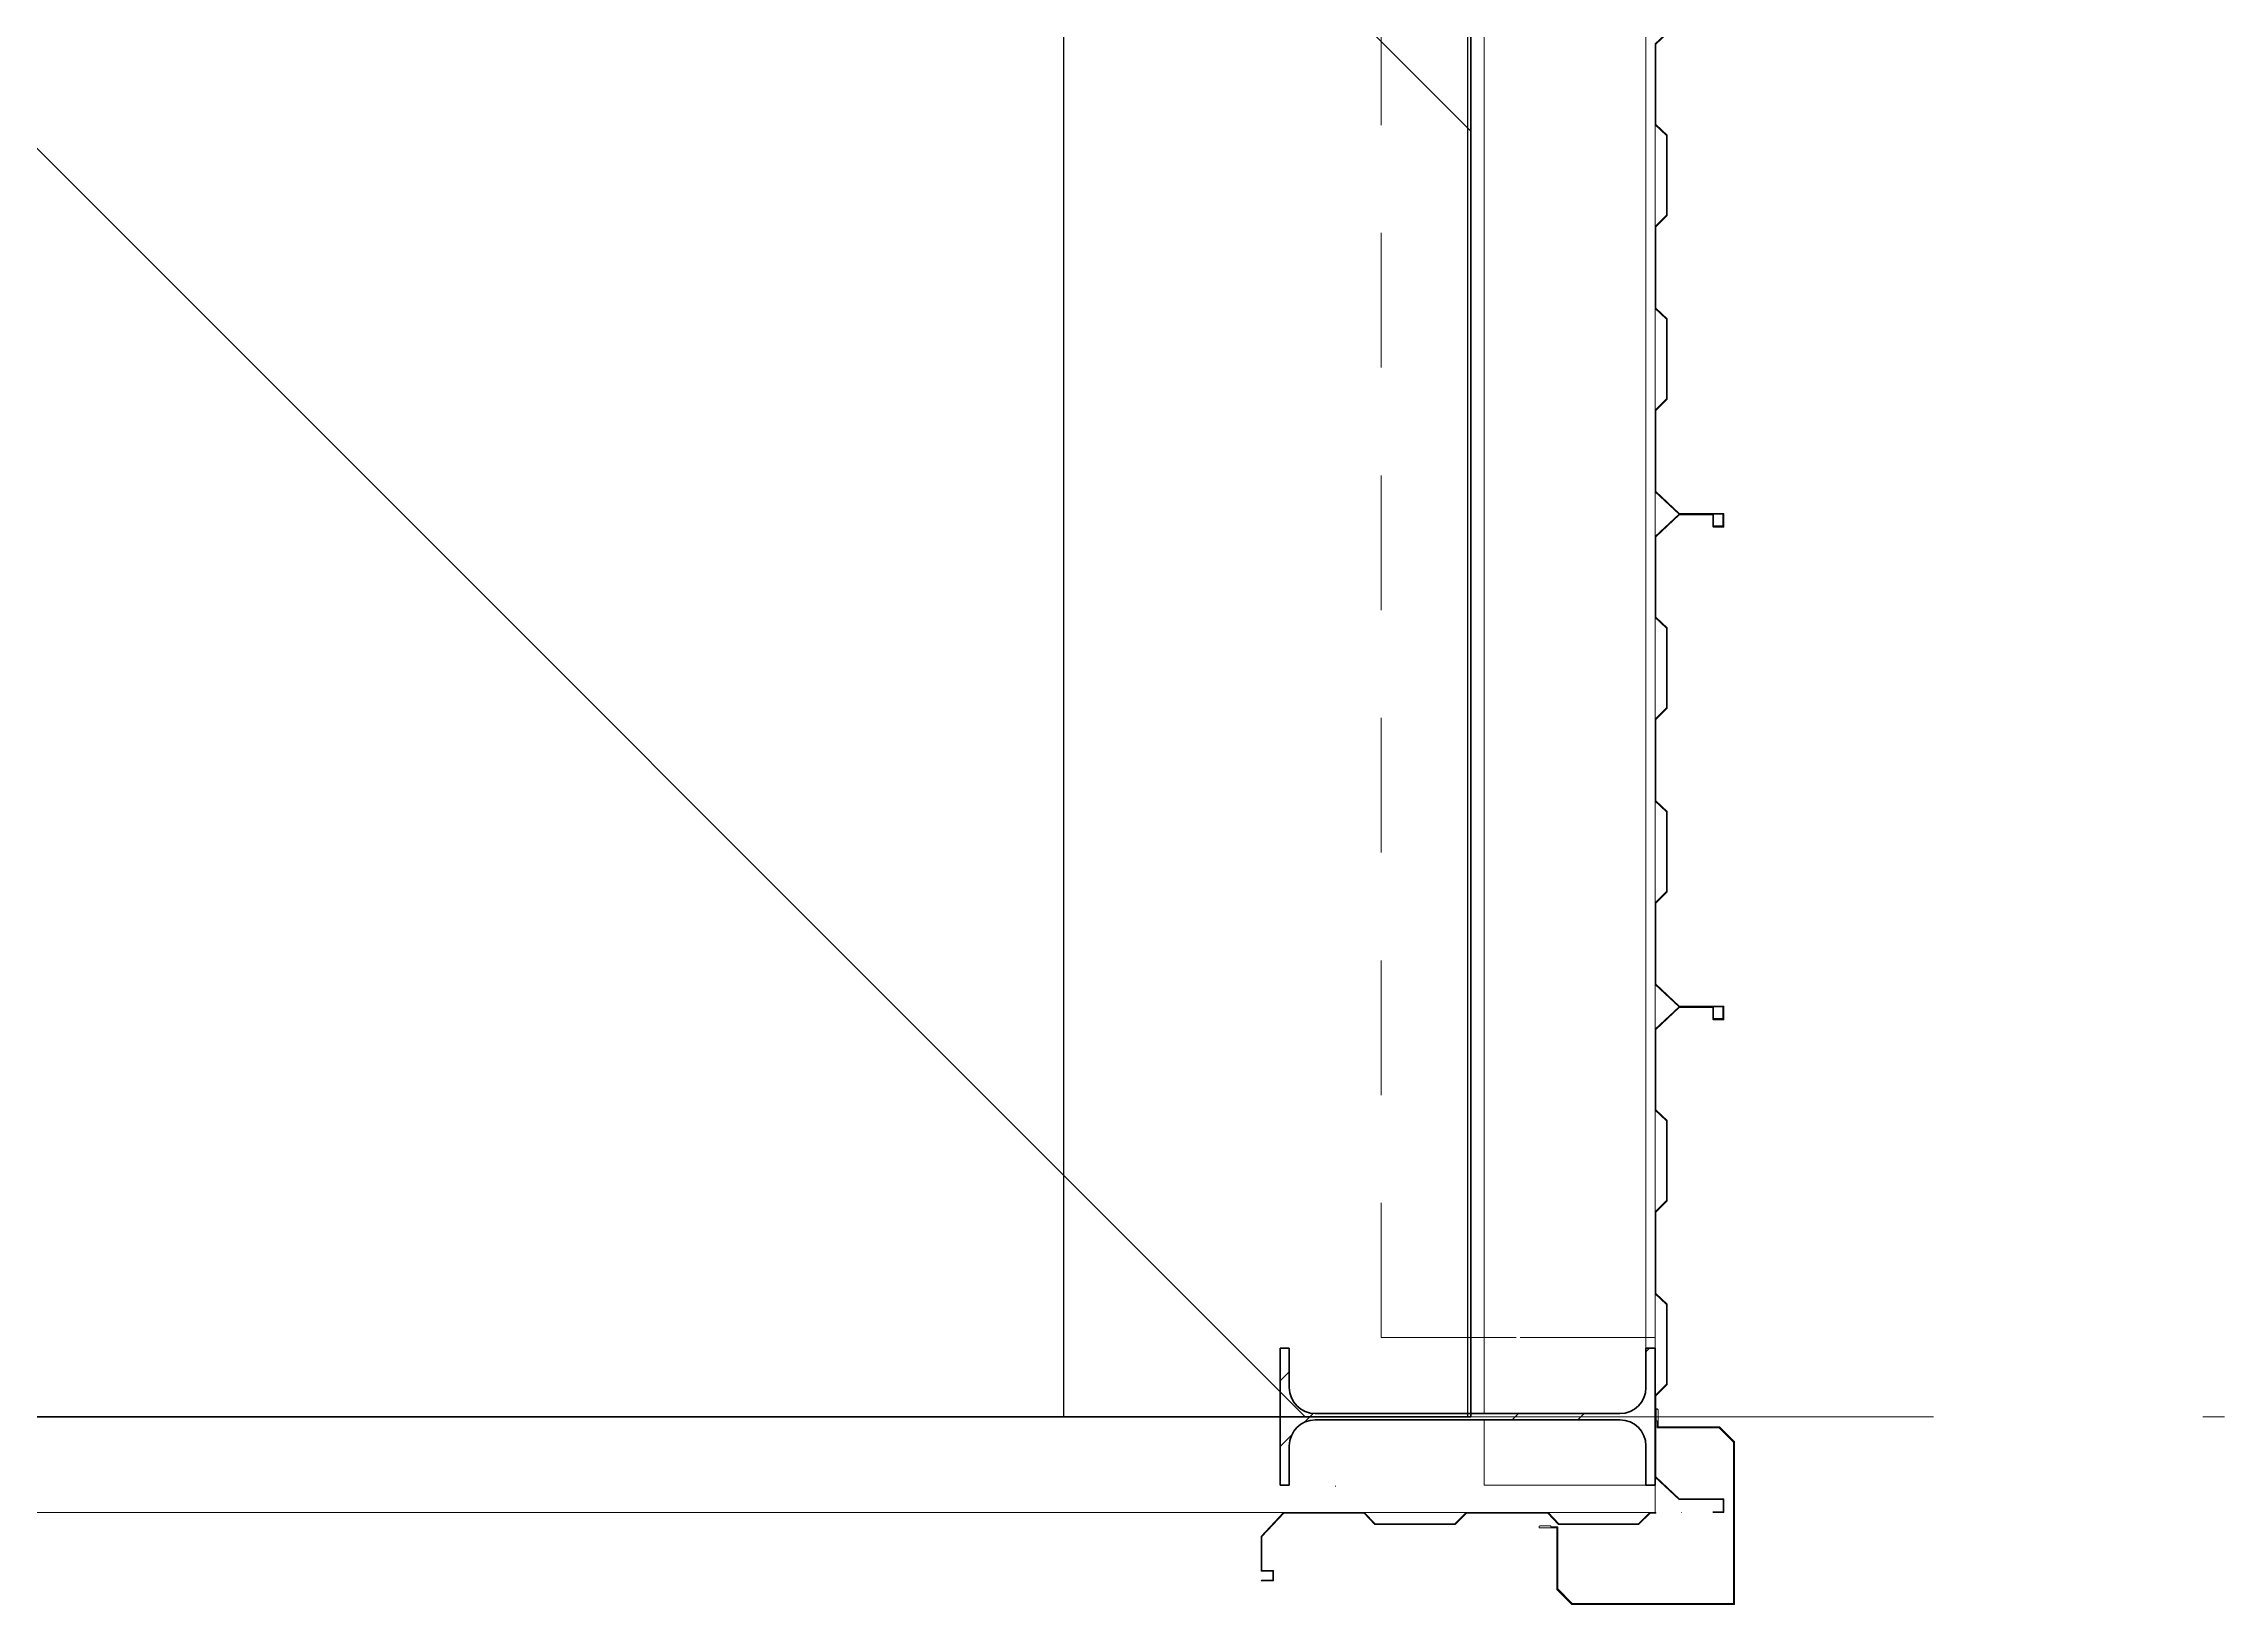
# Model space of a CAD drawing. Header units: metres. Extents: x 1.9 to 30.6, y -0.8 to 18.8.
# Drawn here: x 25.771 to 27.795, y -0.174 to 1.274 of the extents above; entities that cross this region are included whole.
import ezdxf

# ---------------------------------------------------------------- set-up
doc = ezdxf.new("R2010")
doc.units = ezdxf.units.M
doc.linetypes.add('Dash dot', pattern=[1.05, 0.5, -0.25, 0.05, -0.25])
doc.linetypes.add('Hidden', pattern=[0.2, 0.125, -0.075])
for name, color, linetype, lineweight in [('1', 7, 'Continuous', 18), ('A LARGUEROS', 7, 'Continuous', 9), ('A-EJES', 7, 'Continuous', 18), ('A-MURO', 7, 'Continuous', 25), ('A-PISO', 7, 'Continuous', 18), ('G-IMPT', 7, 'Continuous', 18), ('GMI-COLUMNAS', 7, 'Continuous', 18)]:
    doc.layers.add(name, color=color, linetype=linetype, lineweight=lineweight)
doc.layers.add('ATR-ACHURADO', color=9, linetype='Continuous')
doc.layers.add('ATR-AREAS', color=1, linetype='Continuous')
doc.styles.add('Arial', font='arial.ttf', dxfattribs={"height": 2e-05})

# ---------------------------------------------------------------- blocks, each defined once
blk = doc.blocks.new('IR - W14X22-V6-N_P_T_')
at = {"layer": 'GMI-COLUMNAS'}
h = blk.add_hatch(dxfattribs=at)
h.set_pattern_fill('FP_6', color=256, style=0, pattern_type=2)
h.set_pattern_definition([(315, (0, 10.077), (0.1257236, 0.1257236), []), (315, (0.1905, 10.077), (0.1257236, 0.1257236), [])])
h.paths.add_polyline_path([(-0.0635, -0.1655), (-0.0635, -0.174), (0.0635, -0.174), (0.0635, -0.1655), (0.027, -0.1655), (0.015, -0.1623), (0.0061, -0.1534), (0.0029, -0.1414), (0.0029, 0.1414), (0.0061, 0.1534), (0.015, 0.1623), (0.027, 0.1655), (0.0635, 0.1655), (0.0635, 0.174), (-0.0635, 0.174), (-0.0635, 0.1655), (-0.027, 0.1655), (-0.015, 0.1623), (-0.0061, 0.1534), (-0.0029, 0.1414), (-0.0029, -0.1414), (-0.0061, -0.1534), (-0.015, -0.1623), (-0.027, -0.1655)])
at = {"layer": 'GMI-COLUMNAS', "lineweight": 35}
for p, q in [((0.0635, 0.174), (-0.0635, 0.174)), ((-0.0635, 0.174), (-0.0635, 0.1655)), ((-0.0635, 0.1655), (-0.027, 0.1655)), ((0.027, 0.1655), (0.0635, 0.1655)), ((0.0635, 0.1655), (0.0635, 0.174)), ((-0.0029, 0.1414), (-0.0029, -0.1414)), ((0.0029, -0.1414), (0.0029, 0.1414)), ((-0.027, -0.1655), (-0.0635, -0.1655)), ((-0.0635, -0.1655), (-0.0635, -0.174)), ((-0.0635, -0.174), (0.0635, -0.174)), ((0.0635, -0.1655), (0.027, -0.1655)), ((0.0635, -0.174), (0.0635, -0.1655))]:
    blk.add_line(p, q, dxfattribs=at)
for centre, start, end in [((-0.027, 0.1414), 0, 90), ((0.027, 0.1414), 90, 180), ((-0.027, -0.1414), 270, 0), ((0.027, -0.1414), 180, 270)]:
    blk.add_arc(centre, 0.0241, start, end, dxfattribs=at)
blk = doc.blocks.new('ESQUINERO_EXTERIOR_90__CAL24_MUROS_GMI_P026CHP001 - ESQUINERO EXTERIOR 90_-V19-N_P_T_')
at = {"layer": '1', "lineweight": 5}
for centre, start, end in [((-0.0091, 0.1177), 26.5254, 166.0478), ((-0.0091, 0.1177), 26.5254, 166.0478), ((-0.1177, 0.0091), 103.9522, 243.4746), ((-0.1177, 0.0091), 103.9522, 243.4746)]:
    blk.add_arc(centre, 0.00095, start, end, dxfattribs=at)
blk = doc.blocks.new('ESQUINERO_EXTERIOR_90__CAL24_MUROS_GMI_P026CHP001 - ESQUINERO EXTERIOR 90_-V2-N_P_T_')
at = {"layer": '1', "lineweight": 5}
for p, q in [((-0.01, 0.1177), (-0.01, 0.1077)), ((-0.01, 0.1077), (-0.0091, 0.1077)), ((-0.0091, 0.1077), (-0.0091, 0.1012)), ((-0.0091, 0.1012), (0.0484, 0.1012)), ((-0.0082, 0.1021), (-0.0082, 0.1181)), ((0.0488, 0.1021), (-0.0082, 0.1021)), ((0.0484, 0.1012), (0.0619, 0.0878)), ((0.0628, 0.0881), (0.0488, 0.1021)), ((0.0619, 0.0878), (0.0619, -0.0619)), ((0.0628, -0.0628), (0.0628, 0.0881)), ((-0.1181, 0.0082), (-0.1021, 0.0082)), ((-0.1077, 0.01), (-0.1177, 0.01)), ((-0.1077, 0.0091), (-0.1077, 0.01)), ((-0.1012, 0.0091), (-0.1077, 0.0091)), ((-0.1021, 0.0082), (-0.1021, -0.0488)), ((-0.1012, -0.0484), (-0.1012, 0.0091)), ((-0.1021, -0.0488), (-0.0881, -0.0628)), ((-0.0878, -0.0619), (-0.1012, -0.0484)), ((-0.0881, -0.0628), (0.0628, -0.0628)), ((0.0619, -0.0619), (-0.0878, -0.0619))]:
    blk.add_line(p, q, dxfattribs=at)
for centre, start, end in [((-0.0091, 0.1177), 26.5254, 180), ((-0.1177, 0.0091), 90, 243.4746)]:
    blk.add_arc(centre, 0.00095, start, end, dxfattribs=at)
blk = doc.blocks.new('MontenC-Calibre14-GMI 1 - MONTEN _C_ 10_ CAL14 CON CLIPS A COLUMNA-1581828-N_P_T_')
at = {"layer": 'A LARGUEROS', "linetype": 'Hidden', "lineweight": 5}
for p, q in [((2.7918, 0.127), (2.8669, 0.127)), ((2.8669, 0.127), (2.7918, 0.127)), ((2.8669, 0.127), (2.9614, 0.127)), ((2.9614, 0.127), (2.8669, 0.127)), ((2.9614, 0.127), (3.0373, 0.127)), ((3.0373, 0.127), (2.9614, 0.127)), ((3.0373, 0.127), (3.1318, 0.127)), ((3.1318, 0.127), (3.0373, 0.127)), ((3.1318, 0.127), (3.2075, 0.127)), ((3.2075, 0.127), (3.1318, 0.127)), ((3.2075, 0.127), (3.249, 0.127)), ((3.249, 0.127), (3.2075, 0.127)), ((3.249, 0.127), (3.3241, 0.127)), ((3.3241, 0.127), (3.249, 0.127)), ((3.3241, 0.127), (3.4186, 0.127)), ((3.4186, 0.127), (3.3241, 0.127)), ((3.4186, 0.127), (3.4945, 0.127)), ((3.4945, 0.127), (3.4186, 0.127)), ((3.4945, 0.127), (3.589, 0.127)), ((3.589, 0.127), (3.4945, 0.127)), ((3.589, 0.127), (3.6647, 0.127)), ((3.6647, 0.127), (3.589, 0.127)), ((3.6647, 0.127), (3.7062, 0.127)), ((3.7062, 0.127), (3.6647, 0.127)), ((3.7062, 0.127), (3.7813, 0.127)), ((3.7813, 0.127), (3.7062, 0.127)), ((3.7813, 0.127), (3.8758, 0.127)), ((3.8758, 0.127), (3.7813, 0.127)), ((3.8758, 0.127), (3.9517, 0.127)), ((3.9517, 0.127), (3.8758, 0.127)), ((3.9517, 0.127), (3.9923, 0.127)), ((3.9923, 0.127), (3.9517, 0.127)), ((3.9923, 0.127), (3.9923, -0.127)), ((3.9923, -0.127), (3.9923, 0.127)), ((3.9923, -0.127), (-3.8607, -0.127)), ((3.9923, -0.127), (-3.8607, -0.127))]:
    blk.add_line(p, q, dxfattribs=at)
blk = doc.blocks.new('MontenC-Calibre14-GMI 1 - MONTEN _C_ 10_ CAL14 CON CLIPS A COLUMNA-V21-N_P_T_')
at = {"layer": 'A LARGUEROS', "linetype": 'Hidden', "lineweight": 5}
for p, q in [((2.7918, 0.127), (2.8669, 0.127)), ((2.8669, 0.127), (2.7918, 0.127)), ((2.8669, 0.127), (2.9614, 0.127)), ((2.9614, 0.127), (2.8669, 0.127)), ((2.9614, 0.127), (3.0373, 0.127)), ((3.0373, 0.127), (2.9614, 0.127)), ((3.0373, 0.127), (3.1318, 0.127)), ((3.1318, 0.127), (3.0373, 0.127)), ((3.1318, 0.127), (3.2075, 0.127)), ((3.2075, 0.127), (3.1318, 0.127)), ((3.2075, 0.127), (3.249, 0.127)), ((3.249, 0.127), (3.2075, 0.127)), ((3.249, 0.127), (3.3241, 0.127)), ((3.3241, 0.127), (3.249, 0.127)), ((3.3241, 0.127), (3.4186, 0.127)), ((3.4186, 0.127), (3.3241, 0.127)), ((3.4186, 0.127), (3.4945, 0.127)), ((3.4945, 0.127), (3.4186, 0.127)), ((3.4945, 0.127), (3.589, 0.127)), ((3.589, 0.127), (3.4945, 0.127)), ((3.589, 0.127), (3.6647, 0.127)), ((3.6647, 0.127), (3.589, 0.127)), ((3.6647, 0.127), (3.7062, 0.127)), ((3.7062, 0.127), (3.6647, 0.127)), ((3.7062, 0.127), (3.7813, 0.127)), ((3.7813, 0.127), (3.7062, 0.127)), ((3.7813, 0.127), (3.8758, 0.127)), ((3.8758, 0.127), (3.7813, 0.127)), ((3.8758, 0.127), (3.9517, 0.127)), ((3.9517, 0.127), (3.8758, 0.127)), ((3.9517, 0.127), (3.9923, 0.127)), ((3.9923, 0.127), (3.9517, 0.127)), ((3.9923, 0.127), (3.9923, -0.127)), ((3.9923, -0.127), (3.9923, 0.127)), ((3.9923, -0.127), (-3.8607, -0.127)), ((3.9923, -0.127), (-3.8607, -0.127))]:
    blk.add_line(p, q, dxfattribs=at)
blk = doc.blocks.new('MontenC-Calibre14-GMI 1 - MONTEN _C_ 10_ CAL14 CON CLIPS A COLUMNA-V22-N_P_T_')
at = {"layer": 'A LARGUEROS', "linetype": 'Hidden', "lineweight": 5}
for p, q in [((2.7918, 0.127), (2.8669, 0.127)), ((2.8669, 0.127), (2.7918, 0.127)), ((2.8669, 0.127), (2.9614, 0.127)), ((2.9614, 0.127), (2.8669, 0.127)), ((2.9614, 0.127), (3.0373, 0.127)), ((3.0373, 0.127), (2.9614, 0.127)), ((3.0373, 0.127), (3.1318, 0.127)), ((3.1318, 0.127), (3.0373, 0.127)), ((3.1318, 0.127), (3.2075, 0.127)), ((3.2075, 0.127), (3.1318, 0.127)), ((3.2075, 0.127), (3.249, 0.127)), ((3.249, 0.127), (3.2075, 0.127)), ((3.249, 0.127), (3.3241, 0.127)), ((3.3241, 0.127), (3.249, 0.127)), ((3.3241, 0.127), (3.4186, 0.127)), ((3.4186, 0.127), (3.3241, 0.127)), ((3.4186, 0.127), (3.4945, 0.127)), ((3.4945, 0.127), (3.4186, 0.127)), ((3.4945, 0.127), (3.589, 0.127)), ((3.589, 0.127), (3.4945, 0.127)), ((3.589, 0.127), (3.6647, 0.127)), ((3.6647, 0.127), (3.589, 0.127)), ((3.6647, 0.127), (3.7062, 0.127)), ((3.7062, 0.127), (3.6647, 0.127)), ((3.7062, 0.127), (3.7813, 0.127)), ((3.7813, 0.127), (3.7062, 0.127)), ((3.7813, 0.127), (3.8758, 0.127)), ((3.8758, 0.127), (3.7813, 0.127)), ((3.8758, 0.127), (3.9517, 0.127)), ((3.9517, 0.127), (3.8758, 0.127)), ((3.9517, 0.127), (3.9923, 0.127)), ((3.9923, 0.127), (3.9517, 0.127)), ((3.9923, 0.127), (3.9923, -0.127)), ((3.9923, -0.127), (3.9923, 0.127)), ((3.9923, -0.127), (-3.8607, -0.127)), ((3.9923, -0.127), (-3.8607, -0.127))]:
    blk.add_line(p, q, dxfattribs=at)
blk = doc.blocks.new('MontenC-Calibre14-GMI 1 - MONTEN _C_ 10_ CAL14 CON CLIPS A COLUMNA-V23-N_P_T_')
at = {"layer": 'A LARGUEROS', "linetype": 'Hidden', "lineweight": 5}
for p, q in [((2.7918, 0.127), (2.8669, 0.127)), ((2.8669, 0.127), (2.7918, 0.127)), ((2.8669, 0.127), (2.9614, 0.127)), ((2.9614, 0.127), (2.8669, 0.127)), ((2.9614, 0.127), (3.0373, 0.127)), ((3.0373, 0.127), (2.9614, 0.127)), ((3.0373, 0.127), (3.1318, 0.127)), ((3.1318, 0.127), (3.0373, 0.127)), ((3.1318, 0.127), (3.2075, 0.127)), ((3.2075, 0.127), (3.1318, 0.127)), ((3.2075, 0.127), (3.249, 0.127)), ((3.249, 0.127), (3.2075, 0.127)), ((3.249, 0.127), (3.3241, 0.127)), ((3.3241, 0.127), (3.249, 0.127)), ((3.3241, 0.127), (3.4186, 0.127)), ((3.4186, 0.127), (3.3241, 0.127)), ((3.4186, 0.127), (3.4945, 0.127)), ((3.4945, 0.127), (3.4186, 0.127)), ((3.4945, 0.127), (3.589, 0.127)), ((3.589, 0.127), (3.4945, 0.127)), ((3.589, 0.127), (3.6647, 0.127)), ((3.6647, 0.127), (3.589, 0.127)), ((3.6647, 0.127), (3.7062, 0.127)), ((3.7062, 0.127), (3.6647, 0.127)), ((3.7062, 0.127), (3.7813, 0.127)), ((3.7813, 0.127), (3.7062, 0.127)), ((3.7813, 0.127), (3.8758, 0.127)), ((3.8758, 0.127), (3.7813, 0.127)), ((3.8758, 0.127), (3.9517, 0.127)), ((3.9517, 0.127), (3.8758, 0.127)), ((3.9517, 0.127), (3.9923, 0.127)), ((3.9923, 0.127), (3.9517, 0.127)), ((3.9923, 0.127), (3.9923, -0.127)), ((3.9923, -0.127), (3.9923, 0.127)), ((3.9923, -0.127), (-3.8607, -0.127)), ((3.9923, -0.127), (-3.8607, -0.127))]:
    blk.add_line(p, q, dxfattribs=at)
blk = doc.blocks.new('MontenC-Calibre14-GMI 1 - MONTEN _C_ 10_ CAL14 CON CLIPS A COLUMNA-V24-N_P_T_')
at = {"layer": 'A LARGUEROS', "linetype": 'Hidden', "lineweight": 5}
for p, q in [((2.7918, 0.127), (2.8669, 0.127)), ((2.8669, 0.127), (2.7918, 0.127)), ((2.8669, 0.127), (2.9614, 0.127)), ((2.9614, 0.127), (2.8669, 0.127)), ((2.9614, 0.127), (3.0373, 0.127)), ((3.0373, 0.127), (2.9614, 0.127)), ((3.0373, 0.127), (3.1318, 0.127)), ((3.1318, 0.127), (3.0373, 0.127)), ((3.1318, 0.127), (3.2075, 0.127)), ((3.2075, 0.127), (3.1318, 0.127)), ((3.2075, 0.127), (3.249, 0.127)), ((3.249, 0.127), (3.2075, 0.127)), ((3.249, 0.127), (3.3241, 0.127)), ((3.3241, 0.127), (3.249, 0.127)), ((3.3241, 0.127), (3.4186, 0.127)), ((3.4186, 0.127), (3.3241, 0.127)), ((3.4186, 0.127), (3.4945, 0.127)), ((3.4945, 0.127), (3.4186, 0.127)), ((3.4945, 0.127), (3.589, 0.127)), ((3.589, 0.127), (3.4945, 0.127)), ((3.589, 0.127), (3.6647, 0.127)), ((3.6647, 0.127), (3.589, 0.127)), ((3.6647, 0.127), (3.7062, 0.127)), ((3.7062, 0.127), (3.6647, 0.127)), ((3.7062, 0.127), (3.7813, 0.127)), ((3.7813, 0.127), (3.7062, 0.127)), ((3.7813, 0.127), (3.8758, 0.127)), ((3.8758, 0.127), (3.7813, 0.127)), ((3.8758, 0.127), (3.9517, 0.127)), ((3.9517, 0.127), (3.8758, 0.127)), ((3.9517, 0.127), (3.9923, 0.127)), ((3.9923, 0.127), (3.9517, 0.127)), ((3.9923, 0.127), (3.9923, -0.127)), ((3.9923, -0.127), (3.9923, 0.127)), ((3.9923, -0.127), (-3.8607, -0.127)), ((3.9923, -0.127), (-3.8607, -0.127))]:
    blk.add_line(p, q, dxfattribs=at)
blk = doc.blocks.new('MontenC-Calibre14-GMI 1 - MONTEN _C_ 10_ CAL14 CON CLIPS A COLUMNA-V25-N_P_T_')
at = {"layer": 'A LARGUEROS', "linetype": 'Hidden', "lineweight": 5}
for p, q in [((2.7918, 0.127), (2.8669, 0.127)), ((2.8669, 0.127), (2.7918, 0.127)), ((2.8669, 0.127), (2.9614, 0.127)), ((2.9614, 0.127), (2.8669, 0.127)), ((2.9614, 0.127), (3.0373, 0.127)), ((3.0373, 0.127), (2.9614, 0.127)), ((3.0373, 0.127), (3.1318, 0.127)), ((3.1318, 0.127), (3.0373, 0.127)), ((3.1318, 0.127), (3.2075, 0.127)), ((3.2075, 0.127), (3.1318, 0.127)), ((3.2075, 0.127), (3.249, 0.127)), ((3.249, 0.127), (3.2075, 0.127)), ((3.249, 0.127), (3.3241, 0.127)), ((3.3241, 0.127), (3.249, 0.127)), ((3.3241, 0.127), (3.4186, 0.127)), ((3.4186, 0.127), (3.3241, 0.127)), ((3.4186, 0.127), (3.4945, 0.127)), ((3.4945, 0.127), (3.4186, 0.127)), ((3.4945, 0.127), (3.589, 0.127)), ((3.589, 0.127), (3.4945, 0.127)), ((3.589, 0.127), (3.6647, 0.127)), ((3.6647, 0.127), (3.589, 0.127)), ((3.6647, 0.127), (3.7062, 0.127)), ((3.7062, 0.127), (3.6647, 0.127)), ((3.7062, 0.127), (3.7813, 0.127)), ((3.7813, 0.127), (3.7062, 0.127)), ((3.7813, 0.127), (3.8758, 0.127)), ((3.8758, 0.127), (3.7813, 0.127)), ((3.8758, 0.127), (3.9517, 0.127)), ((3.9517, 0.127), (3.8758, 0.127)), ((3.9517, 0.127), (3.9923, 0.127)), ((3.9923, 0.127), (3.9517, 0.127)), ((3.9923, 0.127), (3.9923, -0.127)), ((3.9923, -0.127), (3.9923, 0.127)), ((3.9923, -0.127), (-3.8607, -0.127)), ((3.9923, -0.127), (-3.8607, -0.127))]:
    blk.add_line(p, q, dxfattribs=at)
blk = doc.blocks.new('MontenC-Calibre14-GMI 1 - MONTEN _C_ 10_ CAL14 CON CLIPS A COLUMNA-V26-N_P_T_')
at = {"layer": 'A LARGUEROS', "linetype": 'Hidden', "lineweight": 5}
for p, q in [((2.8669, 0.127), (2.7918, 0.127)), ((2.8669, 0.127), (2.9614, 0.127)), ((2.9614, 0.127), (2.8669, 0.127)), ((3.0373, 0.127), (2.9614, 0.127)), ((3.0373, 0.127), (3.1318, 0.127)), ((3.1318, 0.127), (3.0373, 0.127)), ((3.2075, 0.127), (3.1318, 0.127)), ((3.2075, 0.127), (3.249, 0.127)), ((3.249, 0.127), (3.2075, 0.127)), ((3.3241, 0.127), (3.249, 0.127)), ((3.3241, 0.127), (3.4186, 0.127)), ((3.4186, 0.127), (3.3241, 0.127)), ((3.4945, 0.127), (3.4186, 0.127)), ((3.4945, 0.127), (3.589, 0.127)), ((3.589, 0.127), (3.4945, 0.127)), ((3.6647, 0.127), (3.589, 0.127)), ((3.6647, 0.127), (3.7062, 0.127)), ((3.7062, 0.127), (3.6647, 0.127)), ((3.7813, 0.127), (3.7062, 0.127)), ((3.7813, 0.127), (3.8758, 0.127)), ((3.8758, 0.127), (3.7813, 0.127)), ((3.9517, 0.127), (3.8758, 0.127)), ((3.9517, 0.127), (3.9923, 0.127)), ((3.9923, 0.127), (3.9517, 0.127)), ((3.9923, 0.127), (3.9923, -0.127)), ((3.9923, -0.127), (3.9923, 0.127)), ((3.9923, -0.127), (-3.8607, -0.127)), ((3.9923, -0.127), (-3.8607, -0.127))]:
    blk.add_line(p, q, dxfattribs=at)
blk = doc.blocks.new('Lamina_Laminación_KR18 - Lamina_Laminación_KR18-1564525-N_P_T_')
at = {"layer": 'G-IMPT', "color": 3, "true_color": 0x00ff00, "insert": (-0.1592, -0.0244), "char_height": 0.00002, "width": 0.0000837, "attachment_point": 2, "line_spacing_factor": 0.941778, "style": 'Arial'}
blk.add_mtext('45,72', dxfattribs=at)
at = {"layer": 'G-IMPT', "color": 3, "true_color": 0x00ff00, "insert": (-0.1589, -0.0245), "char_height": 0.00002, "width": 0.0000465, "attachment_point": 2, "rotation": 90, "line_spacing_factor": 0.941778, "style": 'Arial'}
blk.add_mtext('6,4', dxfattribs=at)
blk = doc.blocks.new('Lamina_Laminación_KR18 - Lamina_Laminación_KR18-V79-N_P_T_')
at = {"layer": 'G-IMPT', "color": 3, "true_color": 0x00ff00, "insert": (-0.1592, -0.0244), "char_height": 0.00002, "width": 0.0000837, "attachment_point": 2, "line_spacing_factor": 0.941778, "style": 'Arial'}
blk.add_mtext('45,72', dxfattribs=at)
at = {"layer": 'G-IMPT', "color": 3, "true_color": 0x00ff00, "insert": (-0.1589, -0.0245), "char_height": 0.00002, "width": 0.0000465, "attachment_point": 2, "rotation": 90, "line_spacing_factor": 0.941778, "style": 'Arial'}
blk.add_mtext('6,4', dxfattribs=at)
blk = doc.blocks.new('Lamina_Laminación_KR18 - Lamina_Laminación_KR18-V109-N_P_T_')
at = {"layer": 'G-IMPT', "color": 3, "true_color": 0x00ff00, "insert": (-0.1592, -0.0244), "char_height": 0.00002, "width": 0.0000837, "attachment_point": 2, "line_spacing_factor": 0.941778, "style": 'Arial'}
blk.add_mtext('45,72', dxfattribs=at)
at = {"layer": 'G-IMPT', "color": 3, "true_color": 0x00ff00, "insert": (-0.1589, -0.0245), "char_height": 0.00002, "width": 0.0000465, "attachment_point": 2, "rotation": 90, "line_spacing_factor": 0.941778, "style": 'Arial'}
blk.add_mtext('6,4', dxfattribs=at)
blk = doc.blocks.new('Lamina_Laminación_KR18 - Lamina_Laminación_KR18-V20-N_P_T_')
at = {"layer": 'G-IMPT'}
for p, q in [((-0.1594, 0.0244), (-0.1594, 0.0244)), ((-0.159, 0.0244), (-0.159, 0.0244)), ((-0.1589, 0.0245), (-0.1589, 0.0245)), ((-0.1589, 0.0245), (-0.1589, 0.0244)), ((0.1618, 0), (0.1618, 0)), ((0.1618, 0), (0.1618, 0)), ((0.1618, 0), (0.1619, 0)), ((0.1619, 0), (0.1619, 0)), ((0.1619, 0), (0.1619, 0)), ((0.1619, 0), (0.1619, 0)), ((0.1619, 0), (0.1619, 0)), ((0.1623, 0), (0.1623, 0)), ((0.1623, 0), (0.1623, 0))]:
    blk.add_line(p, q, dxfattribs=at)
at = {"layer": 'G-IMPT', "flags": 128}
for points in [[(-0.1594, 0.0245), (-0.1594, 0.0244), (-0.1594, 0.0245)], [(-0.1594, 0.0244), (-0.1594, 0.0244), (-0.159, 0.0244), (-0.1589, 0.0244), (-0.1589, 0.0245), (-0.159, 0.0244), (-0.159, 0.0244)], [(0.1623, 0), (0.1619, 0), (0.1618, 0)], [(0.1621, 0), (0.1621, 0), (0.1621, 0), (0.162, 0), (0.162, 0), (0.1619, 0), (0.1619, 0)], [(0.1619, 0), (0.1619, 0), (0.162, 0), (0.162, 0), (0.1621, 0), (0.1621, 0), (0.1621, 0), (0.1621, 0), (0.1622, 0), (0.1622, 0), (0.1623, 0), (0.1623, 0)], [(0.1623, 0), (0.1623, 0), (0.1622, 0), (0.1622, 0), (0.1621, 0), (0.1621, 0)], [(0.1623, 0), (0.1623, 0), (0.1623, 0)], [(0.1623, 0), (0.1623, 0), (0.1623, 0)]]:
    blk.add_lwpolyline(points, dxfattribs=at)
blk.add_lwpolyline([(-0.1592, 0.0245), (-0.1592, 0.0245), (-0.1592, 0.0245), (-0.1591, 0.0245), (-0.1591, 0.0245), (-0.159, 0.0245), (-0.159, 0.0245), (-0.159, 0.0244), (-0.159, 0.0244), (-0.159, 0.0245), (-0.159, 0.0245), (-0.159, 0.0244), (-0.159, 0.0244), (-0.159, 0.0245), (-0.159, 0.0245), (-0.1591, 0.0245), (-0.1591, 0.0245), (-0.1592, 0.0245), (-0.1592, 0.0245), (-0.1592, 0.0245), (-0.1593, 0.0245), (-0.1593, 0.0245), (-0.1593, 0.0245), (-0.1594, 0.0245), (-0.1594, 0.0245), (-0.1594, 0.0245), (-0.1594, 0.0245), (-0.1594, 0.0244), (-0.1594, 0.0245), (-0.1594, 0.0245), (-0.1594, 0.0245), (-0.1594, 0.0245), (-0.1594, 0.0245), (-0.1593, 0.0245), (-0.1593, 0.0245), (-0.1593, 0.0245)], close=True, dxfattribs=at)
at = {"layer": 'G-IMPT', "color": 3, "true_color": 0x00ff00, "char_height": 0.00002, "attachment_point": 2, "line_spacing_factor": 0.941778, "style": 'Arial'}
for s, insert, width, rotation in [('45,72', (-0.1592, 0.0244), 0.0000837, 180), ('6,4', (-0.1589, 0.0245), 0.0000465, 90)]:
    blk.add_mtext(s, dxfattribs=dict(at, insert=insert, width=width, rotation=rotation))

msp = doc.modelspace()

# ---------------------------------------------------------------- hatches: boundary and pattern name
at = {"layer": 'ATR-ACHURADO'}
h = msp.add_hatch(dxfattribs=at)
h.set_pattern_fill('ANSI31', scale=0.3, angle=90)
h.paths.add_polyline_path([(22.056, 0), (27.096, 0), (27.096, 4), (22.056, 4)])

# ---------------------------------------------------------------- linework, layer by layer
at = {"color": 6}
for points in [[(17.016, 16), (17.016, 0), (27.0929, 0)], [(17.016, 16), (27.0929, 16), (27.0929, 0)], [(26.7179, 16), (26.7179, 0)]]:
    msp.add_lwpolyline(points, dxfattribs=at)
at = {"layer": '1'}
for p, q in [((27.2891, 1.2947), (27.2668, 1.274)), ((27.2675, 1.2737), (27.2893, 1.2941)), ((27.2668, 1.274), (27.2668, 1.1989)), ((27.2675, 1.1992), (27.2675, 1.2737)), ((27.2668, 1.1989), (27.2775, 1.189)), ((27.2781, 1.1893), (27.2675, 1.1992)), ((27.2775, 1.189), (27.2775, 1.115)), ((27.2781, 1.1148), (27.2781, 1.1893)), ((27.2775, 1.115), (27.2668, 1.1044)), ((27.2675, 1.1042), (27.2781, 1.1148)), ((27.2668, 1.1044), (27.2668, 1.0285)), ((27.2675, 1.0287), (27.2675, 1.1042)), ((27.2668, 1.0285), (27.2775, 1.0186)), ((27.2781, 1.0188), (27.2675, 1.0287)), ((27.2775, 1.0186), (27.2775, 0.9446)), ((27.2781, 0.9443), (27.2781, 1.0188)), ((27.2775, 0.9446), (27.2668, 0.934)), ((27.2668, 0.934), (27.2668, 0.8583)), ((27.2675, 0.9337), (27.2781, 0.9443)), ((27.2675, 0.8585), (27.2675, 0.9337)), ((27.2668, 0.8583), (27.2891, 0.8375)), ((27.2893, 0.8381), (27.2675, 0.8585)), ((27.2891, 0.8375), (27.2668, 0.8168)), ((27.2675, 0.8165), (27.2893, 0.8369)), ((27.3212, 0.8375), (27.2891, 0.8375)), ((27.2891, 0.8375), (27.3302, 0.8375)), ((27.3308, 0.8381), (27.2893, 0.8381)), ((27.2893, 0.8369), (27.3206, 0.8369)), ((27.3206, 0.8369), (27.3206, 0.8261)), ((27.3212, 0.8267), (27.3212, 0.8375)), ((27.3302, 0.8375), (27.3296, 0.8369)), ((27.3296, 0.8369), (27.3296, 0.8267)), ((27.3302, 0.8261), (27.3302, 0.8375)), ((27.3302, 0.8375), (27.3302, 0.8261)), ((27.3308, 0.8255), (27.3308, 0.8381)), ((27.2668, 0.8168), (27.2668, 0.7417)), ((27.2675, 0.742), (27.2675, 0.8165)), ((27.3206, 0.8261), (27.3302, 0.8261)), ((27.3302, 0.8261), (27.3206, 0.8261)), ((27.3206, 0.8261), (27.3212, 0.8255)), ((27.3296, 0.8267), (27.3212, 0.8267)), ((27.3212, 0.8255), (27.3308, 0.8255)), ((27.2668, 0.7417), (27.2775, 0.7318)), ((27.2781, 0.7321), (27.2675, 0.742)), ((27.2775, 0.7318), (27.2775, 0.6578)), ((27.2781, 0.6576), (27.2781, 0.7321)), ((27.2775, 0.6578), (27.2668, 0.6472)), ((27.2675, 0.647), (27.2781, 0.6576)), ((27.2668, 0.6472), (27.2668, 0.5713)), ((27.2675, 0.5715), (27.2675, 0.647)), ((27.2668, 0.5713), (27.2775, 0.5614)), ((27.2781, 0.5616), (27.2675, 0.5715)), ((27.2775, 0.5614), (27.2775, 0.4874)), ((27.2781, 0.4871), (27.2781, 0.5616)), ((27.2775, 0.4874), (27.2668, 0.4768)), ((27.2675, 0.4765), (27.2781, 0.4871)), ((27.2668, 0.4768), (27.2668, 0.4011)), ((27.2675, 0.4013), (27.2675, 0.4765)), ((27.2668, 0.4011), (27.2891, 0.3803)), ((27.2893, 0.3809), (27.2675, 0.4013)), ((27.2891, 0.3803), (27.2668, 0.3596)), ((27.2675, 0.3593), (27.2893, 0.3797)), ((27.2891, 0.3803), (27.3302, 0.3803)), ((27.3212, 0.3803), (27.2891, 0.3803)), ((27.3308, 0.3809), (27.2893, 0.3809)), ((27.2893, 0.3797), (27.3206, 0.3797)), ((27.3206, 0.3797), (27.3206, 0.3689)), ((27.3302, 0.3689), (27.3206, 0.3689)), ((27.3206, 0.3689), (27.3212, 0.3683)), ((27.3206, 0.3689), (27.3302, 0.3689)), ((27.3212, 0.3695), (27.3212, 0.3803)), ((27.3296, 0.3695), (27.3212, 0.3695)), ((27.3212, 0.3683), (27.3308, 0.3683)), ((27.3302, 0.3803), (27.3296, 0.3797)), ((27.3296, 0.3797), (27.3296, 0.3695)), ((27.3302, 0.3803), (27.3302, 0.3689)), ((27.3302, 0.3689), (27.3302, 0.3803)), ((27.3308, 0.3683), (27.3308, 0.3809)), ((27.2668, 0.3596), (27.2668, 0.2845)), ((27.2675, 0.2848), (27.2675, 0.3593)), ((27.2668, 0.2845), (27.2775, 0.2746)), ((27.2781, 0.2749), (27.2675, 0.2848)), ((27.2775, 0.2746), (27.2775, 0.2006)), ((27.2781, 0.2004), (27.2781, 0.2749)), ((27.2775, 0.2006), (27.2668, 0.19)), ((27.2668, 0.19), (27.2668, 0.1141)), ((27.2675, 0.1898), (27.2781, 0.2004)), ((27.2675, 0.1143), (27.2675, 0.1898)), ((27.2668, 0.1141), (27.2775, 0.1042)), ((27.2781, 0.1044), (27.2675, 0.1143)), ((27.2775, 0.1042), (27.2775, 0.0302)), ((27.2781, 0.0299), (27.2781, 0.1044)), ((27.2775, 0.0302), (27.2668, 0.0196)), ((27.2675, 0.0193), (27.2781, 0.0299)), ((27.2675, -0.0559), (27.2675, 0.0193)), ((27.2668, -0.0561), (27.2891, -0.0769)), ((27.2893, -0.0763), (27.2675, -0.0559)), ((27.2891, -0.0769), (27.3302, -0.0769)), ((27.3308, -0.0763), (27.2893, -0.0763)), ((27.3302, -0.0769), (27.3302, -0.0883)), ((27.3308, -0.0889), (27.3308, -0.0763)), ((26.9219, -0.0889), (26.9012, -0.1111)), ((26.9018, -0.1113), (26.9222, -0.0895)), ((26.997, -0.0889), (26.9219, -0.0889)), ((26.9222, -0.0895), (26.9968, -0.0895)), ((26.9968, -0.0895), (27.0067, -0.1001)), ((27.007, -0.0995), (26.997, -0.0889)), ((27.0067, -0.1001), (27.0812, -0.1001)), ((27.0809, -0.0995), (27.007, -0.0995)), ((27.0915, -0.0889), (27.0809, -0.0995)), ((27.0812, -0.1001), (27.0918, -0.0895)), ((27.1675, -0.0889), (27.0915, -0.0889)), ((27.0918, -0.0895), (27.1672, -0.0895)), ((27.1672, -0.0895), (27.1771, -0.1001)), ((27.1774, -0.0995), (27.1675, -0.0889)), ((27.1771, -0.1001), (27.2516, -0.1001)), ((27.2514, -0.0995), (27.1774, -0.0995)), ((27.262, -0.0889), (27.2514, -0.0995)), ((27.2516, -0.1001), (27.2622, -0.0895)), ((27.2677, -0.0889), (27.262, -0.0889)), ((27.2622, -0.0895), (27.2677, -0.0895)), ((27.2677, -0.0895), (27.2677, -0.0889)), ((27.3302, -0.0883), (27.3206, -0.0883)), ((27.3206, -0.0883), (27.3212, -0.0889)), ((27.3212, -0.0889), (27.3308, -0.0889)), ((26.9012, -0.1111), (26.9012, -0.1432)), ((26.9018, -0.1426), (26.9018, -0.1113)), ((26.9012, -0.1432), (26.912, -0.1432)), ((26.9018, -0.1517), (26.9012, -0.1523)), ((26.9012, -0.1523), (26.9126, -0.1523)), ((26.9126, -0.1426), (26.9018, -0.1426)), ((26.912, -0.1517), (26.9018, -0.1517)), ((26.912, -0.1432), (26.912, -0.1517)), ((26.9126, -0.1523), (26.9126, -0.1426))]:
    msp.add_line(p, q, dxfattribs=at)
at = {"layer": 'A-EJES', "color": 253, "linetype": 'Dash dot', "true_color": 0xaaaaaa}
for p, q in [((27.0929, 8.5575), (27.0929, -0.0741)), ((24.8252, 0), (27.7952, 0))]:
    msp.add_line(p, q, dxfattribs=at)
at = {"layer": 'A-MURO', "color": 9, "lineweight": 18, "true_color": 0xc0c0c0}
for p, q in [((27.1083, 0.0029), (27.1083, 7.9365)), ((27.2583, 7.9365), (27.2583, 0.0635)), ((27.1083, -0.0635), (27.1083, -0.0029)), ((27.2583, -0.0635), (27.1083, -0.0635))]:
    msp.add_line(p, q, dxfattribs=at)
at = {"layer": 'A-PISO'}
for p, q in [((27.2668, 0.0635), (27.2668, 1.274)), ((27.2668, -0.0635), (27.2668, -0.0889)), ((24.0243, -0.0889), (27.2617, -0.0889)), ((27.2668, -0.0889), (27.262, -0.0889))]:
    msp.add_line(p, q, dxfattribs=at)
at = {"layer": 'ATR-AREAS', "lineweight": 35}
msp.add_lwpolyline([(22.056, 0), (27.096, 0), (27.096, 4), (22.056, 4)], close=True, dxfattribs=at)

# ---------------------------------------------------------------- block references
at = {"layer": '1', "lineweight": 5}
for name in ['ESQUINERO_EXTERIOR_90__CAL24_MUROS_GMI_P026CHP001 - ESQUINERO EXTERIOR 90_-V19-N_P_T_', 'ESQUINERO_EXTERIOR_90__CAL24_MUROS_GMI_P026CHP001 - ESQUINERO EXTERIOR 90_-V19-N_P_T_', 'ESQUINERO_EXTERIOR_90__CAL24_MUROS_GMI_P026CHP001 - ESQUINERO EXTERIOR 90_-V2-N_P_T_']:
    msp.add_blockref(name, (27.2778, -0.1114), dxfattribs=at)
at = {"layer": 'A LARGUEROS', "linetype": 'Hidden', "lineweight": 5, "rotation": 269.9999999999999}
for name in ['MontenC-Calibre14-GMI 1 - MONTEN _C_ 10_ CAL14 CON CLIPS A COLUMNA-1581828-N_P_T_', 'MontenC-Calibre14-GMI 1 - MONTEN _C_ 10_ CAL14 CON CLIPS A COLUMNA-V21-N_P_T_', 'MontenC-Calibre14-GMI 1 - MONTEN _C_ 10_ CAL14 CON CLIPS A COLUMNA-V22-N_P_T_', 'MontenC-Calibre14-GMI 1 - MONTEN _C_ 10_ CAL14 CON CLIPS A COLUMNA-V23-N_P_T_', 'MontenC-Calibre14-GMI 1 - MONTEN _C_ 10_ CAL14 CON CLIPS A COLUMNA-V24-N_P_T_', 'MontenC-Calibre14-GMI 1 - MONTEN _C_ 10_ CAL14 CON CLIPS A COLUMNA-V25-N_P_T_', 'MontenC-Calibre14-GMI 1 - MONTEN _C_ 10_ CAL14 CON CLIPS A COLUMNA-V26-N_P_T_']:
    msp.add_blockref(name, (27.1398, 4.0658), dxfattribs=at)
at = {"layer": 'G-IMPT', "rotation": 269.9999999999998}
for name, p in [('Lamina_Laminación_KR18 - Lamina_Laminación_KR18-V79-N_P_T_', (27.2668, 1.0664)), ('Lamina_Laminación_KR18 - Lamina_Laminación_KR18-1564525-N_P_T_', (27.2668, 0.6092)), ('Lamina_Laminación_KR18 - Lamina_Laminación_KR18-V109-N_P_T_', (27.2668, 0.152))]:
    msp.add_blockref(name, p, dxfattribs=at)
at = {"layer": 'G-IMPT'}
msp.add_blockref('Lamina_Laminación_KR18 - Lamina_Laminación_KR18-V20-N_P_T_', (27.1295, -0.0889), dxfattribs=at)
at = {"layer": 'GMI-COLUMNAS', "lineweight": 35, "rotation": 90}
msp.add_blockref('IR - W14X22-V6-N_P_T_', (27.0929, 0), dxfattribs=at)

doc.saveas('drawing.dxf')
